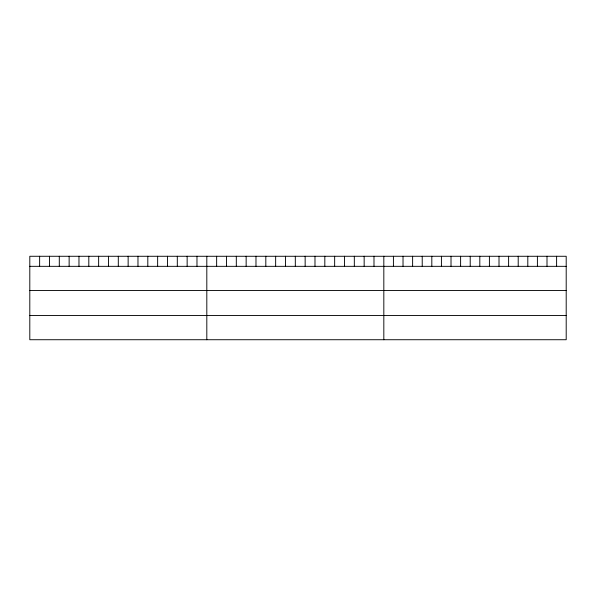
<?xml version="1.0" encoding="UTF-8"?>
<svg xmlns="http://www.w3.org/2000/svg" width="596" height="596" viewBox="0 0 596 596"><rect width="100%" height="100%" fill="white"/><g stroke="black" fill="none" stroke-linecap="round" stroke-linejoin="round"><path stroke-width="0.89" d="M566.2 266.33L566.2 339.727L29.8 339.727L29.8 256.273L566.2 256.273L566.2 266.33L29.8 266.33M29.8 290.55L566.2 290.55M29.8 315.507L566.2 315.507M556.604 256.273L556.604 266.33M547.001 256.273L547.001 266.33M537.406 256.273L537.406 266.33M527.803 256.273L527.803 266.33M518.207 256.273L518.207 266.33M508.604 256.273L508.604 266.33M499.008 256.273L499.008 266.33M489.413 256.273L489.413 266.33M479.81 256.273L479.81 266.33M470.214 256.273L470.214 266.33M460.611 256.273L460.611 266.33M451.016 256.273L451.016 266.33M441.42 256.273L441.42 266.33M431.817 256.273L431.817 266.33M422.221 256.273L422.221 266.33M412.618 256.273L412.618 266.33M403.023 256.273L403.023 266.33M393.42 256.273L393.42 266.33M383.824 256.273L383.824 339.727M373.99 256.273L373.99 266.33M364.156 256.273L364.156 266.33M354.322 256.273L354.322 266.33M344.488 256.273L344.488 266.33M334.654 256.273L334.654 266.33M324.82 256.273L324.82 266.33M314.986 256.273L314.986 266.33M305.152 256.273L305.152 266.33M295.318 256.273L295.318 266.33M285.484 256.273L285.484 266.33M275.65 256.273L275.65 266.33M265.816 256.273L265.816 266.33M255.982 256.273L255.982 266.33M246.148 256.273L246.148 266.33M236.314 256.273L236.314 266.33M226.48 256.273L226.48 266.33M216.646 256.273L216.646 266.33M206.812 256.273L206.812 339.727M196.978 256.273L196.978 266.33M187.144 256.273L187.144 266.33M177.31 256.273L177.31 266.33M167.476 256.273L167.476 266.33M157.642 256.273L157.642 266.33M147.808 256.273L147.808 266.33M137.974 256.273L137.974 266.33M128.14 256.273L128.14 266.33M118.306 256.273L118.306 266.33M108.472 256.273L108.472 266.33M98.638 256.273L98.638 266.33M88.804 256.273L88.804 266.33M78.97 256.273L78.97 266.33M69.136 256.273L69.136 266.33M59.302 256.273L59.302 266.33M49.468 256.273L49.468 266.33M39.634 256.273L39.634 266.33"/></g></svg>
